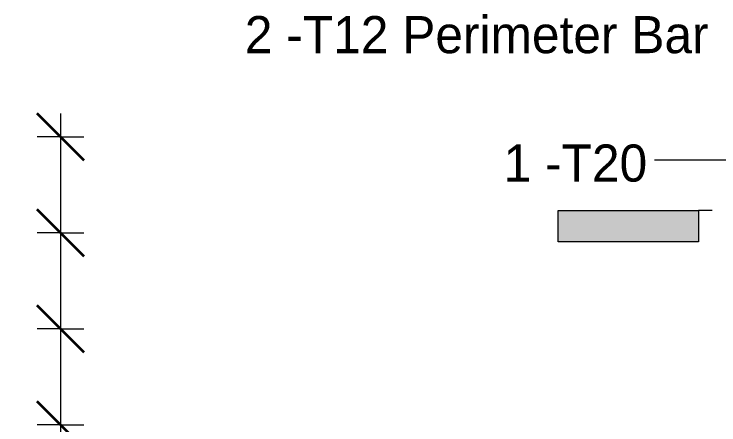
# Model space of a CAD drawing. Header units: millimetres. Extents: x -6138 to 17183, y 2886 to 77066.
# Drawn here: x -6036 to -4229, y 5320 to 6374 of the extents above; entities that cross this region are included whole.
import ezdxf

# ---------------------------------------------------------------- set-up
doc = ezdxf.new("R2010")
doc.units = ezdxf.units.MM
for name, color, linetype, lineweight in [('A-ANNO-DIMS', 211, 'Continuous', 9), ('A-ANNO-DIMS-40', 211, 'Continuous', 9), ('G-ANNO-SYMB', 111, 'Continuous', 9), ('S-RBAR-IDEN', 171, 'Continuous', 9)]:
    doc.layers.add(name, color=color, linetype=linetype, lineweight=lineweight)
doc.styles.add('Nirmala UI', font='Nirmala.ttf', dxfattribs={"height": 95.25})
doc.dimstyles.new('Arc_Length_-_2_5mm_Arial_1', dxfattribs={"dimscale": 304.8, "dimtxt": 100.546939, "dimasz": 0.393701, "dimexe": 0.19685, "dimexo": 0.0625, "dimgap": 0.229659, "dimtad": 1, "dimdec": 0, "dimzin": 0, "dimdsep": 46, "dimtxsty": 'Nirmala UI', "dimblk1": 'OBLIQUE', "dimblk2": 'OBLIQUE', "dimsah": 1, "dimcen": 0.09, "dimdle": 0.19685, "dimazin": 0, "dimtfac": 1, "dimtdec": 4, "dimtix": 1, "dimtmove": 0, "dimatfit": 3, "dimfxl": 0.19685, "dimfxlon": 1, "dimtvp": 1, "dimtolj": 1, "dimtzin": 0, "dimarcsym": 2})

# ---------------------------------------------------------------- blocks, each defined once
blk = doc.blocks.new('DIMBLOCK35-Elevation Front 1')
at = {"layer": 'A-ANNO-DIMS-40', "lineweight": 35}
for p, q in [((-5917.2, 6059), (-5977.2, 6119)), ((-5917.2, 6059), (-5857.2, 5999)), ((-5917.2, 5812.8), (-5977.2, 5872.8)), ((-5917.2, 5812.8), (-5857.2, 5752.8))]:
    blk.add_line(p, q, dxfattribs=at)
at = {"layer": 'A-ANNO-DIMS-40'}
for p, q in [((-5917.2, 6119), (-5917.2, 5812.8)), ((-5917.2, 6059), (-5977.2, 6059)), ((-5917.2, 6059), (-5857.2, 6059)), ((-5917.2, 5812.8), (-5977.2, 5812.8)), ((-5917.2, 5812.8), (-5857.2, 5812.8))]:
    blk.add_line(p, q, dxfattribs=at)
blk = doc.blocks.new('_Oblique')
at = {"color": 0, "linetype": 'ByBlock', "lineweight": -2}
blk.add_line((-0.5, -0.5), (0.5, 0.5), dxfattribs=at)
blk = doc.blocks.new('DIMBLOCK36-Elevation Front 1')
at = {"layer": 'A-ANNO-DIMS-40', "lineweight": 35}
for p, q in [((-5917.2, 5812.8), (-5977.2, 5872.8)), ((-5917.2, 5812.8), (-5857.2, 5752.8)), ((-5917.2, 5566.6), (-5977.2, 5626.6)), ((-5917.2, 5566.6), (-5857.2, 5506.6))]:
    blk.add_line(p, q, dxfattribs=at)
at = {"layer": 'A-ANNO-DIMS-40'}
for p, q in [((-5917.2, 5812.8), (-5977.2, 5812.8)), ((-5917.2, 5812.8), (-5917.2, 5566.6)), ((-5917.2, 5812.8), (-5857.2, 5812.8)), ((-5917.2, 5566.6), (-5977.2, 5566.6)), ((-5917.2, 5566.6), (-5857.2, 5566.6))]:
    blk.add_line(p, q, dxfattribs=at)
blk = doc.blocks.new('DIMBLOCK37-Elevation Front 1')
at = {"layer": 'A-ANNO-DIMS-40', "lineweight": 35}
for p, q in [((-5917.2, 5566.6), (-5977.2, 5626.6)), ((-5917.2, 5566.6), (-5857.2, 5506.6)), ((-5917.2, 5320.3), (-5977.2, 5380.3)), ((-5917.2, 5320.3), (-5857.2, 5260.3))]:
    blk.add_line(p, q, dxfattribs=at)
at = {"layer": 'A-ANNO-DIMS-40'}
for p, q in [((-5917.2, 5566.6), (-5977.2, 5566.6)), ((-5917.2, 5566.6), (-5917.2, 5320.3)), ((-5917.2, 5566.6), (-5857.2, 5566.6)), ((-5917.2, 5320.3), (-5977.2, 5320.3)), ((-5917.2, 5320.3), (-5857.2, 5320.3))]:
    blk.add_line(p, q, dxfattribs=at)
blk = doc.blocks.new('DIMBLOCK38-Elevation Front 1')
at = {"layer": 'A-ANNO-DIMS-40', "lineweight": 35}
for p, q in [((-5917.2, 5320.3), (-5977.2, 5380.3)), ((-5917.2, 5320.3), (-5857.2, 5260.3)), ((-5917.2, 5074.1), (-5977.2, 5134.1)), ((-5917.2, 5074.1), (-5857.2, 5014.1))]:
    blk.add_line(p, q, dxfattribs=at)
at = {"layer": 'A-ANNO-DIMS-40'}
for p, q in [((-5917.2, 5320.3), (-5977.2, 5320.3)), ((-5917.2, 5320.3), (-5917.2, 5074.1)), ((-5917.2, 5320.3), (-5857.2, 5320.3)), ((-5917.2, 5074.1), (-5977.2, 5074.1)), ((-5917.2, 5074.1), (-5857.2, 5074.1))]:
    blk.add_line(p, q, dxfattribs=at)
blk = doc.blocks.new('DIMBLOCK46-Elevation Front 1')
at = {"layer": 'A-ANNO-DIMS-40', "lineweight": 35}
for p, q in [((-5917.2, 6059), (-5977.2, 6119)), ((-5917.2, 6059), (-5857.2, 5999)), ((-5917.2, 5812.8), (-5977.2, 5872.8)), ((-5917.2, 5812.8), (-5857.2, 5752.8)), ((-5917.2, 5566.6), (-5977.2, 5626.6)), ((-5917.2, 5566.6), (-5857.2, 5506.6)), ((-5917.2, 5320.3), (-5977.2, 5380.3)), ((-5917.2, 5320.3), (-5857.2, 5260.3)), ((-5917.2, 5074.1), (-5977.2, 5134.1)), ((-5917.2, 5074.1), (-5857.2, 5014.1)), ((-5917.2, 4827.9), (-5977.2, 4887.9)), ((-5917.2, 4827.9), (-5857.2, 4767.9)), ((-5917.2, 4581.6), (-5977.2, 4641.6)), ((-5917.2, 4581.6), (-5857.2, 4521.6)), ((-5917.2, 4335.4), (-5977.2, 4395.4)), ((-5917.2, 4335.4), (-5857.2, 4275.4)), ((-5917.2, 4089.2), (-5977.2, 4149.2)), ((-5917.2, 4089.2), (-5857.2, 4029.2)), ((-5917.2, 3842.9), (-5977.2, 3902.9)), ((-5917.2, 3842.9), (-5857.2, 3782.9)), ((-5917.2, 3596.7), (-5977.2, 3656.7)), ((-5917.2, 3596.7), (-5857.2, 3536.7)), ((-5917.2, 3350.5), (-5977.2, 3410.5)), ((-5917.2, 3350.5), (-5857.2, 3290.5))]:
    blk.add_line(p, q, dxfattribs=at)
at = {"layer": 'A-ANNO-DIMS-40'}
for p, q in [((-5917.2, 6119), (-5917.2, 3290.5)), ((-5917.2, 6119), (-5917.2, 5812.8)), ((-5917.2, 6059), (-5977.2, 6059)), ((-5917.2, 6059), (-5857.2, 6059)), ((-5917.2, 5812.8), (-5977.2, 5812.8)), ((-5917.2, 5812.8), (-5917.2, 5566.6)), ((-5917.2, 5812.8), (-5857.2, 5812.8)), ((-5917.2, 5566.6), (-5977.2, 5566.6)), ((-5917.2, 5566.6), (-5917.2, 5320.3)), ((-5917.2, 5566.6), (-5857.2, 5566.6)), ((-5917.2, 5320.3), (-5977.2, 5320.3)), ((-5917.2, 5320.3), (-5917.2, 5074.1)), ((-5917.2, 5320.3), (-5857.2, 5320.3)), ((-5917.2, 5074.1), (-5977.2, 5074.1)), ((-5917.2, 5074.1), (-5917.2, 4827.9)), ((-5917.2, 5074.1), (-5857.2, 5074.1)), ((-5917.2, 4827.9), (-5977.2, 4827.9)), ((-5917.2, 4827.9), (-5917.2, 4581.6)), ((-5917.2, 4827.9), (-5857.2, 4827.9)), ((-5917.2, 4581.6), (-5977.2, 4581.6)), ((-5917.2, 4581.6), (-5917.2, 4335.4)), ((-5917.2, 4581.6), (-5857.2, 4581.6)), ((-5917.2, 4335.4), (-5977.2, 4335.4)), ((-5917.2, 4335.4), (-5917.2, 4089.2)), ((-5917.2, 4335.4), (-5857.2, 4335.4)), ((-5917.2, 4089.2), (-5977.2, 4089.2)), ((-5917.2, 4089.2), (-5917.2, 3842.9)), ((-5917.2, 4089.2), (-5857.2, 4089.2)), ((-5917.2, 3842.9), (-5977.2, 3842.9)), ((-5917.2, 3842.9), (-5917.2, 3596.7)), ((-5917.2, 3842.9), (-5857.2, 3842.9)), ((-5917.2, 3596.7), (-5977.2, 3596.7)), ((-5917.2, 3596.7), (-5917.2, 3290.5)), ((-5917.2, 3596.7), (-5857.2, 3596.7)), ((-5917.2, 3350.5), (-5977.2, 3350.5)), ((-5917.2, 3350.5), (-5857.2, 3350.5))]:
    blk.add_line(p, q, dxfattribs=at)
blk = doc.blocks.new('_None')
blk = doc.blocks.new('Detail View - M_Section Tail - Filled Horizontal-14034-Elevation Front 1')
at = {"layer": 'G-ANNO-SYMB'}
blk.add_hatch(color=256, dxfattribs=at).paths.add_polyline_path([(-4281.7, 4590.2), (-4281.7, 4670.2), (-4641.7, 4670.2), (-4641.7, 4590.2)])
for p, q in [((-4641.7, 4590.2), (-4641.7, 4670.2)), ((-4641.7, 4670.2), (-4281.7, 4670.2)), ((-4281.7, 4670.2), (-4281.7, 4590.2)), ((-4281.7, 4590.2), (-4641.7, 4590.2))]:
    blk.add_line(p, q, dxfattribs=at)

msp = doc.modelspace()

# ---------------------------------------------------------------- linework, layer by layer
at = {"layer": 'G-ANNO-SYMB'}
msp.add_line((-4247, 5870.2), (-4281.7, 5870.2), dxfattribs=at)
at = {"layer": 'S-RBAR-IDEN'}
msp.add_line((-3498.5, 5999.7), (-4394.9, 5999.7), dxfattribs=at)

# ---------------------------------------------------------------- block references
at = {"layer": 'G-ANNO-SYMB'}
msp.add_blockref('Detail View - M_Section Tail - Filled Horizontal-14034-Elevation Front 1', (0, 1200), dxfattribs=at)

# ---------------------------------------------------------------- texts
at = {"layer": 'S-RBAR-IDEN', "char_height": 95.25, "attachment_point": 1, "style": 'Nirmala UI'}
for s, insert, width in [('2 -T12 Perimeter Bar', (-5444.9, 6368.9), 1491.139), ('1 -T20', (-4781.3, 6039.5), 464.979)]:
    msp.add_mtext(s, dxfattribs=dict(at, insert=insert, width=width))

# ---------------------------------------------------------------- dimensions: what is measured, and where the dimension line sits
at = {"layer": 'A-ANNO-DIMS'}
for base, p1, p2, text, override, picture, middle in [((-5917.2, 3350.5), (-5857.2, 6059), (-5857.2, 3350.5), '2709', {"dimpost": '<>', "dimblk1": 'None', "dimblk2": 'None', "dimsah": 1, "dimfxl": 2708.563098}, 'DIMBLOCK46-Elevation Front 1', (-6036.4, 4704.8)), ((-5917.2, 5812.8), (-5857.2, 6059), (-5857.2, 5812.8), ' ', {"dimpost": '<>', "dimfxl": 246.233009}, 'DIMBLOCK35-Elevation Front 1', (-5917.2, 5935.9)), ((-5917.2, 5566.6), (-5857.2, 5812.8), (-5857.2, 5566.6), ' ', {"dimpost": '<>', "dimfxl": 246.233009}, 'DIMBLOCK36-Elevation Front 1', (-5917.2, 5689.7)), ((-5917.2, 5320.3), (-5857.2, 5566.6), (-5857.2, 5320.3), ' ', {"dimpost": '<>', "dimfxl": 246.233009}, 'DIMBLOCK37-Elevation Front 1', (-5917.2, 5443.5)), ((-5917.2, 5074.1), (-5857.2, 5320.3), (-5857.2, 5074.1), ' ', {"dimpost": '<>', "dimfxl": 246.233009}, 'DIMBLOCK38-Elevation Front 1', (-5917.2, 5197.2))]:
    dim = msp.add_linear_dim(base=base, p1=p1, p2=p2, angle=90, text=text, dimstyle='Arc_Length_-_2_5mm_Arial_1', override=override, dxfattribs=at)
    dim.commit()
    dim.dimension.update_dxf_attribs({"geometry": picture, "text_midpoint": middle})

doc.saveas('drawing.dxf')
